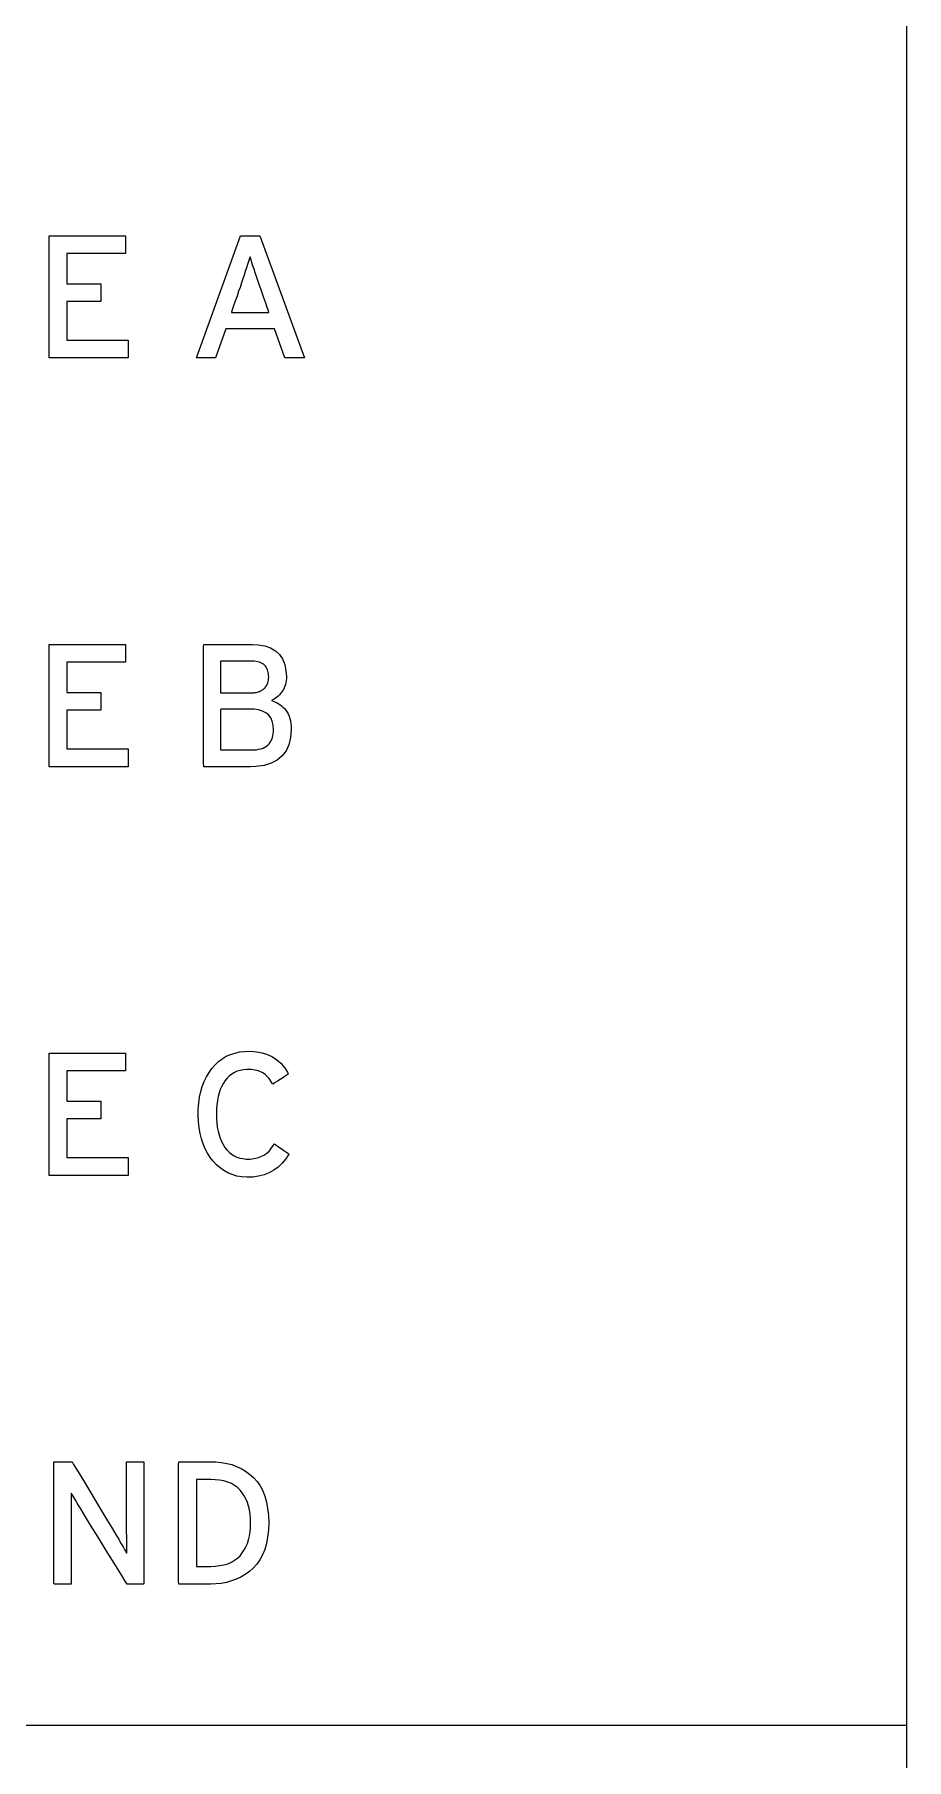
# Model space of a CAD drawing. Extents: x 1 to 47.7, y 0.2 to 33.3.
# Drawn here: x 13.652 to 14.345, y 12.159 to 13.531 of the extents above; entities that cross this region are included whole.
import ezdxf

# ---------------------------------------------------------------- set-up
doc = ezdxf.new("R2010")
doc.units = 0
doc.header["$MEASUREMENT"] = 0
doc.layers.add('4_0_____DWG', color=7, linetype='CONTINUOUS')

msp = doc.modelspace()

# ---------------------------------------------------------------- linework, layer by layer
at = {"layer": '4_0_____DWG'}
for points in [[(14.3445, 14.4737), (14.3445, 10.7985)], [(13.6633, 13.2736), (13.6633, 13.3708), (13.7239, 13.3708), (13.7239, 13.3567), (13.6774, 13.3567), (13.6774, 13.3326), (13.7044, 13.3326), (13.7044, 13.3185), (13.6774, 13.3185), (13.6774, 13.2877), (13.726, 13.2877), (13.726, 13.2736), (13.6633, 13.2736)], [(13.8506, 13.2736), (13.8425, 13.2967), (13.8036, 13.2967), (13.7955, 13.2736), (13.7804, 13.2736), (13.8154, 13.3708), (13.8308, 13.3708), (13.8662, 13.2736), (13.8506, 13.2736)], [(13.6633, 12.9486), (13.6633, 13.0458), (13.7239, 13.0458), (13.7239, 13.0317), (13.6774, 13.0317), (13.6774, 13.0076), (13.7044, 13.0076), (13.7044, 12.9935), (13.6774, 12.9935), (13.6774, 12.9627), (13.726, 12.9627), (13.726, 12.9486), (13.6633, 12.9486)], [(13.6633, 12.6236), (13.6633, 12.7208), (13.7239, 12.7208), (13.7239, 12.7067), (13.6774, 12.7067), (13.6774, 12.6825), (13.7044, 12.6825), (13.7044, 12.6685), (13.6774, 12.6685), (13.6774, 12.6377), (13.726, 12.6377), (13.726, 12.6236), (13.6633, 12.6236)], [(11.6045, 12.1864), (14.3445, 12.1864)]]:
    msp.add_lwpolyline(points, dxfattribs=at)
for points in [[(13.8302, 13.3321), (13.8291, 13.3353), (13.8281, 13.3383), (13.8271, 13.3413), (13.8262, 13.3441), (13.8253, 13.3468), (13.8245, 13.3493), (13.8238, 13.3517), (13.823, 13.354), (13.8224, 13.3527), (13.8217, 13.3503), (13.8209, 13.3478), (13.8201, 13.3452), (13.8192, 13.3424), (13.8183, 13.3395), (13.8173, 13.3365), (13.8162, 13.3333), (13.8157, 13.3316), (13.815, 13.3297), (13.8139, 13.3267), (13.8126, 13.3228), (13.8112, 13.3188), (13.8099, 13.315), (13.8088, 13.3119), (13.8082, 13.31), (13.8083, 13.3097), (13.8104, 13.3097), (13.8143, 13.3097), (13.8192, 13.3097), (13.8247, 13.3097), (13.8299, 13.3097), (13.8343, 13.3097), (13.8372, 13.3097), (13.838, 13.3097), (13.8376, 13.311), (13.8366, 13.3137), (13.8354, 13.3173), (13.834, 13.3213), (13.8326, 13.3253), (13.8314, 13.3287), (13.8305, 13.3312)], [(13.8557, 12.9785), (13.8552, 12.9719), (13.8538, 12.9661), (13.8516, 12.9612), (13.8485, 12.9571), (13.8446, 12.9538), (13.8397, 12.9513), (13.8341, 12.9496), (13.8275, 12.9488), (13.8232, 12.9486), (13.8207, 12.9486), (13.8161, 12.9486), (13.8102, 12.9486), (13.8038, 12.9486), (13.7974, 12.9486), (13.7919, 12.9486), (13.7879, 12.9486), (13.7862, 12.9486), (13.7861, 12.9516), (13.7861, 12.9608), (13.7861, 12.9744), (13.7861, 12.9906), (13.7861, 13.0076), (13.7861, 13.0234), (13.7861, 13.0362), (13.7861, 13.0442), (13.7863, 13.0458), (13.7887, 13.0458), (13.7932, 13.0458), (13.7992, 13.0458), (13.8059, 13.0458), (13.8125, 13.0458), (13.8184, 13.0458), (13.8227, 13.0458), (13.8248, 13.0458), (13.8294, 13.0456), (13.8347, 13.0447), (13.8392, 13.0431), (13.8431, 13.0408), (13.8463, 13.0379), (13.8487, 13.0343), (13.8505, 13.0299), (13.8515, 13.0249), (13.8519, 13.0202), (13.8518, 13.0186), (13.8516, 13.017), (13.8514, 13.0155), (13.851, 13.014), (13.8506, 13.0126), (13.8501, 13.0113), (13.8495, 13.0101), (13.8488, 13.0089), (13.848, 13.0078), (13.8472, 13.0067), (13.8463, 13.0058), (13.8453, 13.0048), (13.8443, 13.004), (13.8432, 13.0031), (13.8421, 13.0024), (13.841, 13.0017), (13.84, 13.0011), (13.8414, 13.0007), (13.8427, 13.0002), (13.8441, 12.9996), (13.8454, 12.9988), (13.8466, 12.998), (13.8479, 12.997), (13.8491, 12.996), (13.8502, 12.9948), (13.8514, 12.9935), (13.8524, 12.992), (13.8532, 12.9905), (13.854, 12.9888), (13.8546, 12.987), (13.8551, 12.985), (13.8554, 12.983), (13.8556, 12.9808)], [(13.8378, 13.0198), (13.8377, 13.0211), (13.8376, 13.0223), (13.8374, 13.0234), (13.8371, 13.0246), (13.8368, 13.0256), (13.8364, 13.0266), (13.8358, 13.0276), (13.8353, 13.0285), (13.8345, 13.0293), (13.8337, 13.0301), (13.8327, 13.0307), (13.8316, 13.0312), (13.8305, 13.0317), (13.8292, 13.032), (13.8278, 13.0323), (13.8263, 13.0325), (13.8247, 13.0325), (13.8237, 13.0325), (13.8212, 13.0325), (13.8175, 13.0325), (13.8132, 13.0325), (13.8088, 13.0325), (13.8047, 13.0325), (13.8015, 13.0325), (13.7997, 13.0325), (13.7994, 13.0323), (13.7994, 13.0305), (13.7994, 13.0273), (13.7994, 13.0233), (13.7994, 13.0188), (13.7994, 13.0146), (13.7994, 13.0109), (13.7994, 13.0083), (13.7994, 13.0074), (13.8004, 13.0074), (13.803, 13.0074), (13.8067, 13.0074), (13.811, 13.0074), (13.8154, 13.0074), (13.8194, 13.0074), (13.8226, 13.0074), (13.8245, 13.0074), (13.8251, 13.0074), (13.8259, 13.0074), (13.8267, 13.0075), (13.8275, 13.0076), (13.8282, 13.0077), (13.8289, 13.0079), (13.8295, 13.008), (13.8302, 13.0083), (13.8307, 13.0085), (13.8313, 13.0088), (13.8318, 13.0091), (13.8324, 13.0094), (13.8329, 13.0097), (13.8333, 13.01), (13.8338, 13.0104), (13.8342, 13.0107), (13.8346, 13.0111), (13.8351, 13.0117), (13.8358, 13.0126), (13.8363, 13.0135), (13.8367, 13.0144), (13.8371, 13.0154), (13.8374, 13.0164), (13.8376, 13.0175), (13.8377, 13.0186)], [(13.8416, 12.978), (13.8413, 12.9816), (13.8406, 12.9848), (13.8394, 12.9875), (13.8377, 12.9897), (13.8355, 12.9915), (13.8329, 12.9928), (13.8298, 12.9937), (13.8263, 12.9942), (13.8245, 12.9942), (13.8223, 12.9942), (13.8188, 12.9942), (13.8145, 12.9942), (13.8099, 12.9942), (13.8056, 12.9942), (13.8021, 12.9942), (13.7999, 12.9942), (13.7994, 12.9941), (13.7994, 12.992), (13.7994, 12.9881), (13.7994, 12.9829), (13.7994, 12.9771), (13.7994, 12.9715), (13.7994, 12.9666), (13.7994, 12.9632), (13.7994, 12.9619), (13.8004, 12.9619), (13.8031, 12.9619), (13.8069, 12.9619), (13.8113, 12.9619), (13.8157, 12.9619), (13.8198, 12.9619), (13.8228, 12.9619), (13.8245, 12.9619), (13.826, 12.962), (13.8281, 12.9621), (13.83, 12.9624), (13.8318, 12.9628), (13.8334, 12.9634), (13.8348, 12.964), (13.8361, 12.9649), (13.8372, 12.9658), (13.8382, 12.9668), (13.839, 12.968), (13.8397, 12.9692), (13.8403, 12.9704), (13.8408, 12.9718), (13.8411, 12.9732), (13.8414, 12.9748), (13.8416, 12.9764)], [(13.8539, 12.6406), (13.8514, 12.6367), (13.8485, 12.6332), (13.8454, 12.6302), (13.8419, 12.6277), (13.8382, 12.6256), (13.8341, 12.624), (13.8298, 12.6229), (13.8251, 12.6222), (13.8204, 12.6221), (13.8163, 12.6224), (13.8125, 12.6231), (13.8088, 12.6242), (13.8054, 12.6256), (13.8021, 12.6274), (13.7991, 12.6295), (13.7963, 12.632), (13.7937, 12.6348), (13.7913, 12.6379), (13.7891, 12.6412), (13.7872, 12.6448), (13.7856, 12.6486), (13.7843, 12.6527), (13.7832, 12.657), (13.7824, 12.6615), (13.7819, 12.6662), (13.7817, 12.6712), (13.7818, 12.6763), (13.7822, 12.6811), (13.7829, 12.6858), (13.7838, 12.6902), (13.785, 12.6943), (13.7865, 12.6983), (13.7883, 12.702), (13.7904, 12.7054), (13.7927, 12.7087), (13.7953, 12.7116), (13.798, 12.7142), (13.8009, 12.7164), (13.8041, 12.7183), (13.8074, 12.7198), (13.811, 12.7209), (13.8147, 12.7218), (13.8187, 12.7222), (13.8232, 12.7223), (13.8281, 12.7219), (13.8327, 12.721), (13.8369, 12.7197), (13.8408, 12.7178), (13.8443, 12.7155), (13.8474, 12.7128), (13.8502, 12.7095), (13.8526, 12.7058), (13.8533, 12.7041), (13.8524, 12.7035), (13.8509, 12.7025), (13.8489, 12.7012), (13.8468, 12.6999), (13.8447, 12.6985), (13.8429, 12.6974), (13.8416, 12.6965), (13.841, 12.6962), (13.8403, 12.6973), (13.8395, 12.6986), (13.8386, 12.6998), (13.8378, 12.7009), (13.8369, 12.7019), (13.836, 12.7028), (13.835, 12.7037), (13.834, 12.7045), (13.8331, 12.7051), (13.832, 12.7057), (13.8308, 12.7063), (13.8296, 12.7067), (13.8283, 12.7071), (13.8269, 12.7074), (13.8255, 12.7076), (13.824, 12.7078), (13.8225, 12.7078), (13.8204, 12.7078), (13.8177, 12.7076), (13.8151, 12.7071), (13.8128, 12.7064), (13.8106, 12.7054), (13.8085, 12.7042), (13.8066, 12.7027), (13.8048, 12.701), (13.8032, 12.6991), (13.8018, 12.6969), (13.8005, 12.6945), (13.7993, 12.6919), (13.7984, 12.6892), (13.7976, 12.6862), (13.797, 12.6831), (13.7966, 12.6797), (13.7963, 12.6762), (13.7962, 12.6725), (13.7963, 12.6688), (13.7965, 12.6653), (13.7969, 12.662), (13.7975, 12.6588), (13.7983, 12.6559), (13.7992, 12.6531), (13.8003, 12.6505), (13.8016, 12.6481), (13.803, 12.6459), (13.8046, 12.6438), (13.8063, 12.642), (13.8082, 12.6405), (13.8103, 12.6392), (13.8125, 12.6382), (13.8148, 12.6374), (13.8173, 12.6369), (13.82, 12.6366), (13.823, 12.6366), (13.826, 12.6369), (13.8289, 12.6375), (13.8315, 12.6385), (13.834, 12.6397), (13.8362, 12.6413), (13.8383, 12.6432), (13.8401, 12.6455), (13.8418, 12.648), (13.8424, 12.6486), (13.8434, 12.6479), (13.8449, 12.6468), (13.8468, 12.6456), (13.8488, 12.6442), (13.8507, 12.6428), (13.8523, 12.6417), (13.8535, 12.6409)], [(13.7252, 12.2986), (13.7238, 12.3009), (13.7202, 12.3068), (13.7149, 12.3153), (13.7087, 12.3254), (13.7023, 12.3358), (13.6963, 12.3455), (13.6915, 12.3534), (13.6884, 12.3584), (13.6874, 12.36), (13.6865, 12.3616), (13.6856, 12.363), (13.6848, 12.3645), (13.6839, 12.3659), (13.6831, 12.3672), (13.6824, 12.3685), (13.6816, 12.3698), (13.6809, 12.371), (13.6807, 12.3702), (13.6807, 12.3679), (13.6807, 12.3655), (13.6807, 12.363), (13.6807, 12.3604), (13.6807, 12.3578), (13.6807, 12.3551), (13.6808, 12.3523), (13.6808, 12.3494), (13.6808, 12.3477), (13.6808, 12.3431), (13.6808, 12.3363), (13.6808, 12.3281), (13.6808, 12.3195), (13.6808, 12.3113), (13.6808, 12.3045), (13.6808, 12.3), (13.6808, 12.2986), (13.6801, 12.2986), (13.6787, 12.2986), (13.6767, 12.2986), (13.6744, 12.2986), (13.6721, 12.2986), (13.67, 12.2986), (13.6683, 12.2986), (13.6673, 12.2986), (13.6671, 12.2993), (13.6671, 12.3056), (13.6671, 12.3171), (13.6671, 12.3319), (13.6671, 12.3484), (13.6671, 12.3648), (13.6671, 12.3793), (13.6671, 12.3901), (13.6671, 12.3955), (13.6674, 12.3958), (13.6685, 12.3958), (13.6704, 12.3958), (13.6727, 12.3958), (13.6752, 12.3958), (13.6775, 12.3958), (13.6796, 12.3958), (13.681, 12.3958), (13.6815, 12.3958), (13.6828, 12.3937), (13.6863, 12.3879), (13.6913, 12.3796), (13.6972, 12.3698), (13.7033, 12.3596), (13.709, 12.3502), (13.7136, 12.3425), (13.7166, 12.3376), (13.7176, 12.336), (13.7186, 12.3342), (13.7196, 12.3324), (13.7206, 12.3307), (13.7215, 12.3291), (13.7224, 12.3276), (13.7232, 12.3261), (13.724, 12.3247), (13.7248, 12.3233), (13.7251, 12.3241), (13.725, 12.3265), (13.725, 12.329), (13.725, 12.3315), (13.725, 12.3341), (13.725, 12.3368), (13.7249, 12.3395), (13.7249, 12.3424), (13.7249, 12.3452), (13.7249, 12.347), (13.7249, 12.3515), (13.7249, 12.3583), (13.7249, 12.3664), (13.7249, 12.375), (13.7249, 12.3832), (13.7249, 12.39), (13.7249, 12.3945), (13.7249, 12.3958), (13.7256, 12.3958), (13.727, 12.3958), (13.729, 12.3958), (13.7313, 12.3958), (13.7336, 12.3958), (13.7358, 12.3958), (13.7375, 12.3958), (13.7385, 12.3958), (13.7386, 12.3951), (13.7386, 12.3888), (13.7386, 12.3774), (13.7386, 12.3625), (13.7386, 12.346), (13.7386, 12.3297), (13.7386, 12.3152), (13.7386, 12.3044), (13.7386, 12.2989), (13.7384, 12.2986), (13.7373, 12.2986), (13.7355, 12.2986), (13.7334, 12.2986), (13.7311, 12.2986), (13.7289, 12.2986), (13.727, 12.2986), (13.7257, 12.2986)], [(13.8378, 12.3472), (13.8375, 12.3414), (13.8369, 12.3359), (13.8359, 12.3309), (13.8346, 12.3262), (13.8329, 12.3219), (13.8308, 12.318), (13.8283, 12.3145), (13.8255, 12.3114), (13.8224, 12.3087), (13.8191, 12.3063), (13.8156, 12.3042), (13.812, 12.3025), (13.8081, 12.3011), (13.8042, 12.3), (13.8, 12.2992), (13.7957, 12.2988), (13.7919, 12.2986), (13.7906, 12.2986), (13.7878, 12.2986), (13.7839, 12.2986), (13.7794, 12.2986), (13.7749, 12.2986), (13.7709, 12.2986), (13.7678, 12.2986), (13.7663, 12.2986), (13.7662, 12.3006), (13.7662, 12.3091), (13.7662, 12.3224), (13.7662, 12.3386), (13.7662, 12.3558), (13.7662, 12.3721), (13.7662, 12.3854), (13.7662, 12.3938), (13.7663, 12.3958), (13.7678, 12.3958), (13.7709, 12.3958), (13.7749, 12.3958), (13.7794, 12.3958), (13.7839, 12.3958), (13.7878, 12.3958), (13.7906, 12.3958), (13.7919, 12.3958), (13.7958, 12.3957), (13.8002, 12.3953), (13.8044, 12.3946), (13.8084, 12.3936), (13.8122, 12.3922), (13.8159, 12.3905), (13.8194, 12.3885), (13.8226, 12.3861), (13.8257, 12.3834), (13.8285, 12.3803), (13.8309, 12.3767), (13.833, 12.3728), (13.8346, 12.3685), (13.836, 12.3638), (13.8369, 12.3586), (13.8375, 12.3531)], [(13.8234, 12.3472), (13.8233, 12.3509), (13.823, 12.3543), (13.8225, 12.3576), (13.8218, 12.3607), (13.8208, 12.3636), (13.8197, 12.3663), (13.8184, 12.3689), (13.8168, 12.3713), (13.8151, 12.3734), (13.813, 12.3754), (13.8107, 12.3771), (13.8081, 12.3785), (13.8052, 12.3797), (13.8021, 12.3806), (13.7988, 12.3812), (13.7952, 12.3816), (13.7919, 12.3817), (13.7913, 12.3817), (13.79, 12.3817), (13.7883, 12.3817), (13.7863, 12.3817), (13.7842, 12.3817), (13.7824, 12.3817), (13.7811, 12.3817), (13.7804, 12.3817), (13.7803, 12.3803), (13.7803, 12.3743), (13.7803, 12.3649), (13.7803, 12.3533), (13.7803, 12.3411), (13.7803, 12.3296), (13.7803, 12.3201), (13.7803, 12.3141), (13.7804, 12.3127), (13.7811, 12.3127), (13.7824, 12.3127), (13.7842, 12.3127), (13.7863, 12.3127), (13.7883, 12.3127), (13.79, 12.3127), (13.7913, 12.3127), (13.7919, 12.3127), (13.7952, 12.3129), (13.7988, 12.3133), (13.8021, 12.3139), (13.8052, 12.3148), (13.8081, 12.316), (13.8107, 12.3175), (13.813, 12.3192), (13.8151, 12.3212), (13.8168, 12.3234), (13.8184, 12.3258), (13.8197, 12.3283), (13.8208, 12.331), (13.8218, 12.3339), (13.8225, 12.337), (13.823, 12.3402), (13.8233, 12.3436)]]:
    msp.add_lwpolyline(points, close=True, dxfattribs=at)

doc.saveas('drawing.dxf')
